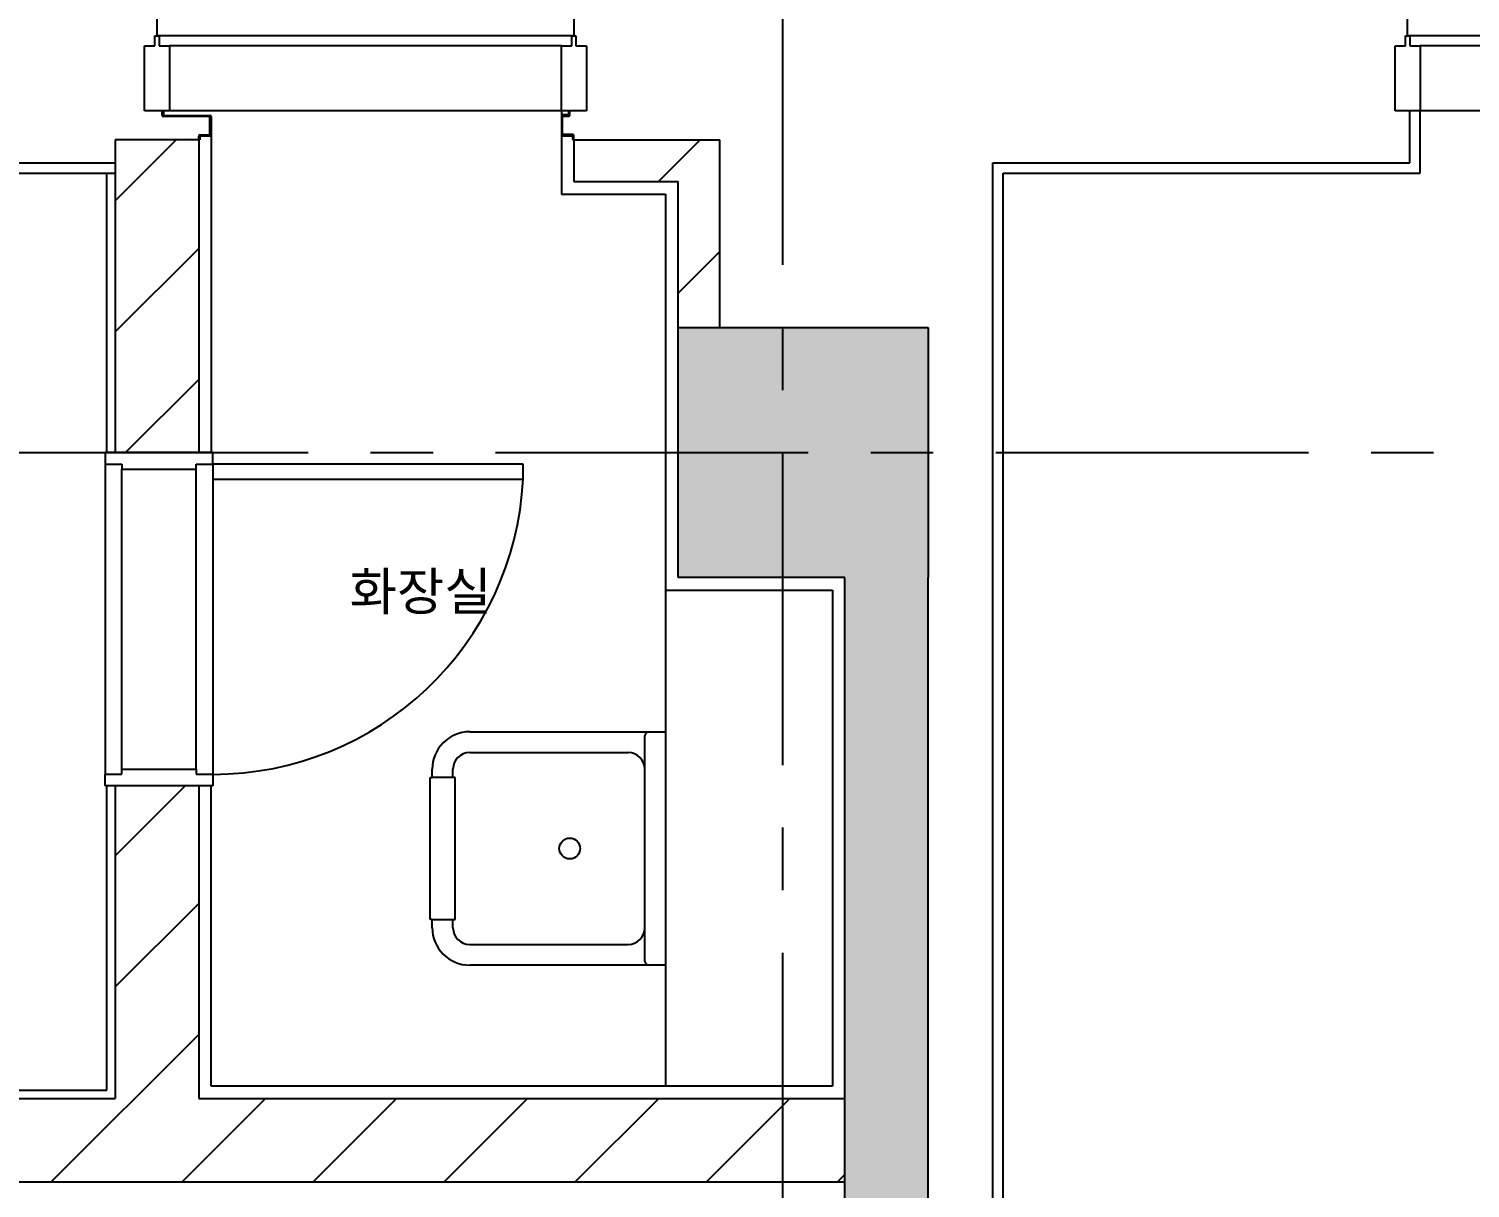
# Model space of a CAD drawing. Extents: x 1198601 to 1325177, y -301855 to -214174.
# Drawn here: x 1257563 to 1261020, y -273985 to -271203 of the extents above; entities that cross this region are included whole.
import ezdxf

# ---------------------------------------------------------------- set-up
doc = ezdxf.new("R2010")
doc.units = 0
doc.header["$LTSCALE"] = 600
doc.header["$MEASUREMENT"] = 0
doc.linetypes.add('CEN', pattern=[62, 60, -1, 0, -1])
doc.linetypes.add('CENTER', pattern=[2, 1.25, -0.25, 0.25, -0.25])
doc.layers.get('0').update_dxf_attribs({"linetype": 'CONTINUOUS'})
for name, color, linetype in [('252', 252, 'CONTINUOUS'), ('A-DOOR', 3, 'CONTINUOUS'), ('CEN', 1, 'CENTER'), ('COL', 2, 'CONTINUOUS'), ('ELE1', 94, 'CONTINUOUS'), ('WAL', 4, 'CONTINUOUS'), ('WALLLL', 7, 'CONTINUOUS')]:
    doc.layers.add(name, color=color, linetype=linetype)
doc.styles.get("Standard").update_dxf_attribs({"font": ''})
doc.styles.get('STANDARD').set_extended_font_data('HY울릉도M')

msp = doc.modelspace()

# ---------------------------------------------------------------- hatches: boundary and pattern name
at = {"layer": '252'}
msp.add_hatch(color=256, dxfattribs=at).paths.add_polyline_path([(1259720.4, -272519.9), (1259720.4, -271919.9), (1259120.4, -271919.9), (1259120.4, -272519.9), (1259520.4, -272519.9), (1259520.4, -281969.9), (1259120.4, -281969.9), (1259120.4, -282569.9), (1259720.4, -282569.9), (1259720.4, -281969.9)])

# ---------------------------------------------------------------- linework, layer by layer
for p, q in [((1258620.4, -272889.9), (1259090.4, -272889.9)), ((1259040.4, -273439.9), (1259040.4, -272899.9)), ((1258620.4, -272939.9), (1259000.4, -272939.9)), ((1258525.4, -273339.9), (1258525.4, -272999.9)), ((1258525.4, -272999.9), (1258530.4, -272999.9)), ((1258530.4, -272999.9), (1258530.4, -272979.9)), ((1258585.4, -272999.9), (1258530.4, -272999.9)), ((1258580.4, -272999.9), (1258580.4, -272979.9)), ((1258585.4, -273339.9), (1258585.4, -272999.9)), ((1258530.4, -273339.9), (1258525.4, -273339.9)), ((1258530.4, -273339.9), (1258585.4, -273339.9)), ((1258530.4, -273359.9), (1258530.4, -273339.9)), ((1258580.4, -273359.9), (1258580.4, -273339.9)), ((1258620.4, -273399.9), (1259000.4, -273399.9)), ((1259090.4, -273449.9), (1258620.4, -273449.9))]:
    msp.add_line(p, q)
msp.add_circle((1258860.4, -273169.9), 25)
for centre, radius, start, end in [((1258620.4, -272979.9), 90, 90, 180), ((1259050.4, -272899.9), 10, 90, 180), ((1258620.4, -272979.9), 40, 90, 180), ((1259000.4, -272979.9), 40, 0, 90), ((1258620.4, -273359.9), 90, 180, 270), ((1258620.4, -273359.9), 40, 180, 270), ((1259000.4, -273359.9), 40, 270, 0), ((1259050.4, -273439.9), 10, 180, 270)]:
    msp.add_arc(centre, radius, start, end)
at = {"layer": 'A-DOOR', "color": 5}
for p, q in [((1258004.4, -272219.9), (1257746.4, -272219.9)), ((1257746.4, -272219.9), (1257746.4, -272247.9)), ((1258004.4, -272247.9), (1258004.4, -272219.9)), ((1257746.4, -272247.9), (1257746.4, -272991.9)), ((1257746.4, -272247.9), (1257786.4, -272247.9)), ((1257786.4, -272247.9), (1257786.4, -272259.9)), ((1257786.4, -272979.9), (1257786.4, -272259.9)), ((1257786.4, -272259.9), (1257964.4, -272259.9)), ((1257964.4, -272259.9), (1257964.4, -272247.9)), ((1257964.4, -272247.9), (1258004.4, -272247.9)), ((1257964.4, -272979.9), (1257964.4, -272259.9)), ((1258004.4, -272247.9), (1258004.4, -272991.9)), ((1258004.4, -272247.9), (1258004.4, -272283.9)), ((1258748.4, -272247.9), (1258004.4, -272247.9)), ((1258748.4, -272283.9), (1258748.4, -272247.9)), ((1258004.4, -272283.9), (1258748.4, -272283.9)), ((1257746.4, -273019.9), (1257746.4, -272991.9)), ((1257746.4, -272991.9), (1257786.4, -272991.9)), ((1257786.4, -272991.9), (1257786.4, -272979.9)), ((1257786.4, -272979.9), (1257964.4, -272979.9)), ((1257964.4, -272979.9), (1257964.4, -272991.9)), ((1257964.4, -272991.9), (1258004.4, -272991.9)), ((1258004.4, -272991.9), (1258004.4, -273019.9)), ((1258004.4, -273019.9), (1257746.4, -273019.9))]:
    msp.add_line(p, q, dxfattribs=at)
msp.add_arc((1258003.8, -272246.4), 745.6, 270.0468, 357.1126, dxfattribs=at)
at = {"layer": 'CEN'}
for p, q in [((1259370.4, -224219.9), (1259370.4, -297451)), ((1208282.6, -272219.9), (1310570.4, -272219.9))]:
    msp.add_line(p, q, dxfattribs=at)
at = {"layer": 'COL', "color": 5}
for p, q in [((1259520.4, -281969.9), (1259520.4, -272519.9)), ((1259720.4, -281969.9), (1259720.4, -272519.9))]:
    msp.add_line(p, q, dxfattribs=at)
at = {"layer": 'ELE1', "color": 5}
msp.add_line((1259090.4, -272549.9), (1259090.4, -273739.9), dxfattribs=at)
at = {"layer": 'WAL', "color": 5}
for p, q in [((1257770.4, -271469.9), (1257770.4, -272219.9)), ((1257970.4, -271469.9), (1257770.4, -271469.9)), ((1257970.4, -271469.9), (1257970.4, -272219.9)), ((1258870.4, -271469.9), (1259220.4, -271469.9)), ((1258870.4, -271469.9), (1258870.4, -271569.9)), ((1259220.4, -271919.9), (1259220.4, -271469.9)), ((1258870.4, -271569.9), (1259120.4, -271569.9)), ((1259120.4, -271919.9), (1259120.4, -271569.9)), ((1257970.4, -272219.9), (1257770.4, -272219.9)), ((1257770.4, -273019.9), (1257770.4, -273769.9)), ((1257970.4, -273019.9), (1257770.4, -273019.9)), ((1257970.4, -273019.9), (1257970.4, -273769.9)), ((1257170.4, -273769.9), (1257770.4, -273769.9)), ((1257970.4, -273769.9), (1259520.4, -273769.9)), ((1257270.4, -273969.9), (1259520.4, -273969.9))]:
    msp.add_line(p, q, dxfattribs=at)
at = {"layer": 'WALLLL'}
for p, q in [((1257870.4, -271219.9), (1257870.4, -271169.9)), ((1258870.4, -271169.9), (1258870.4, -271219.9)), ((1260870.4, -271219.9), (1260870.4, -271169.9)), ((1257865.4, -271219.9), (1257875.4, -271219.9)), ((1257865.4, -271243.9), (1257865.4, -271219.9)), ((1258870.4, -271219.9), (1257870.4, -271219.9)), ((1257875.4, -271219.9), (1257875.4, -271243.9)), ((1258865.4, -271219.9), (1258875.4, -271219.9)), ((1258865.4, -271243.9), (1258865.4, -271219.9)), ((1258875.4, -271219.9), (1258875.4, -271243.9)), ((1260865.4, -271219.9), (1260875.4, -271219.9)), ((1260865.4, -271243.9), (1260865.4, -271219.9)), ((1262870.4, -271219.9), (1260870.4, -271219.9)), ((1260875.4, -271219.9), (1260875.4, -271243.9)), ((1257840.4, -271399.9), (1257840.4, -271243.9)), ((1257840.4, -271243.9), (1257865.4, -271243.9)), ((1257875.4, -271243.9), (1257900.4, -271243.9)), ((1258840.4, -271243.9), (1257900.4, -271243.9)), ((1257900.4, -271243.9), (1257900.4, -271399.9)), ((1258840.4, -271399.9), (1258840.4, -271243.9)), ((1258840.4, -271243.9), (1258865.4, -271243.9)), ((1258875.4, -271243.9), (1258900.4, -271243.9)), ((1258900.4, -271243.9), (1258900.4, -271399.9)), ((1260840.4, -271399.9), (1260840.4, -271243.9)), ((1260840.4, -271243.9), (1260865.4, -271243.9)), ((1260875.4, -271243.9), (1260900.4, -271243.9)), ((1262840.4, -271243.9), (1260900.4, -271243.9)), ((1260900.4, -271243.9), (1260900.4, -271399.9)), ((1257900.4, -271399.9), (1257840.4, -271399.9)), ((1257882.9, -271410.9), (1257882.9, -271401.9)), ((1257882.9, -271401.9), (1257885.9, -271401.9)), ((1257885.9, -271401.9), (1257885.9, -271410.9)), ((1258840.4, -271399.9), (1257900.4, -271399.9)), ((1258840.4, -271399.9), (1258840.4, -271599.9)), ((1258900.4, -271399.9), (1258840.4, -271399.9)), ((1258860.4, -271400.9), (1258857.4, -271400.9)), ((1258857.4, -271400.9), (1258857.4, -271409.9)), ((1258860.4, -271409.9), (1258860.4, -271400.9)), ((1260900.4, -271399.9), (1260840.4, -271399.9)), ((1260875.4, -271524.9), (1260875.4, -271399.9)), ((1262840.4, -271399.9), (1260900.4, -271399.9)), ((1260900.4, -271549.9), (1260900.4, -271399.9)), ((1257885.9, -271410.9), (1257997.4, -271410.9)), ((1257997.4, -271413.9), (1257885.9, -271413.9)), ((1257997.4, -271457.9), (1257997.4, -271413.9)), ((1258000.4, -271413.9), (1258000.4, -271457.9)), ((1258840.4, -271412.9), (1258840.4, -271456.9)), ((1258857.4, -271409.9), (1258843.4, -271409.9)), ((1258843.4, -271456.9), (1258843.4, -271412.9)), ((1258843.4, -271412.9), (1258857.4, -271412.9)), ((1257970.4, -271469.9), (1257970.4, -271460.9)), ((1257973.4, -271469.9), (1257970.4, -271469.9)), ((1257973.4, -271457.9), (1257997.4, -271457.9)), ((1257997.4, -271460.9), (1257973.4, -271460.9)), ((1257973.4, -271460.9), (1257973.4, -271469.9)), ((1258000.4, -271449.9), (1258000.4, -272219.9)), ((1258867.4, -271456.9), (1258843.4, -271456.9)), ((1258843.4, -271459.9), (1258867.4, -271459.9)), ((1258867.4, -271459.9), (1258867.4, -271468.9)), ((1258867.4, -271468.9), (1258870.4, -271468.9)), ((1258870.4, -271468.9), (1258870.4, -271459.9)), ((1256865.4, -271524.9), (1257770.4, -271524.9)), ((1259875.4, -282369.9), (1259875.4, -271524.9)), ((1259875.4, -271524.9), (1260875.4, -271524.9)), ((1256840.4, -271549.9), (1257770.4, -271549.9)), ((1257750.4, -272219.9), (1257750.4, -271549.9)), ((1259900.4, -282369.9), (1259900.4, -271549.9)), ((1259900.4, -271549.9), (1260900.4, -271549.9)), ((1258840.4, -271599.9), (1259090.4, -271599.9)), ((1259090.4, -271599.9), (1259090.4, -272549.9)), ((1259090.4, -272549.9), (1259490.4, -272549.9)), ((1259490.4, -272549.9), (1259490.4, -273739.9)), ((1257750.4, -273749.9), (1257750.4, -273019.9)), ((1258000.4, -273739.9), (1258000.4, -273019.9)), ((1255990.4, -273749.9), (1257750.4, -273749.9)), ((1259490.4, -273739.9), (1258000.4, -273739.9))]:
    msp.add_line(p, q, dxfattribs=at)
at = {"layer": 'WALLLL', "linetype": 'Continuous'}
for p, q in [((1257770.4, -271616), (1257916.4, -271469.9)), ((1259073.6, -271569.9), (1259173.6, -271469.9)), ((1257770.4, -271930.3), (1257970.4, -271730.3)), ((1259120.4, -271837.5), (1259220.4, -271737.5)), ((1257795, -272219.9), (1257970.4, -272044.6)), ((1257770.4, -273187.5), (1257938, -273019.9)), ((1257770.4, -273501.8), (1257970.4, -273301.8)), ((1257616.6, -273969.9), (1257970.4, -273616.1)), ((1257930.9, -273969.9), (1258130.9, -273769.9)), ((1258245.2, -273969.9), (1258445.2, -273769.9)), ((1258559.5, -273969.9), (1258759.5, -273769.9)), ((1258873.8, -273969.9), (1259073.8, -273769.9)), ((1259188.1, -273969.9), (1259388.1, -273769.9)), ((1259502.4, -273969.9), (1259520.4, -273952))]:
    msp.add_line(p, q, dxfattribs=at)
at = {"layer": 'WALLLL', "ltscale": 3}
for p, q in [((1259120.4, -272519.9), (1259120.4, -271919.9)), ((1259120.4, -271919.9), (1259720.4, -271919.9)), ((1259720.4, -271919.9), (1259720.4, -272519.9)), ((1259520.4, -272519.9), (1259120.4, -272519.9))]:
    msp.add_line(p, q, dxfattribs=at)
at = {"layer": 'WALLLL'}
for centre, start, end in [((1257885.9, -271410.9), 180, 270), ((1257997.4, -271413.9), 0, 90), ((1258843.4, -271412.9), 90, 180), ((1258857.4, -271409.9), 270, 0), ((1257973.4, -271460.9), 90, 180), ((1257997.4, -271457.9), 270, 0), ((1258843.4, -271456.9), 180, 270), ((1258867.4, -271459.9), 0, 90)]:
    msp.add_arc(centre, 3, start, end, dxfattribs=at)

# ---------------------------------------------------------------- texts
at = {"layer": 'WALLLL', "linetype": 'CEN'}
msp.add_text('화장실', height=90.44, dxfattribs=at).set_placement((1258332.4, -272598.3))

doc.saveas('drawing.dxf')
